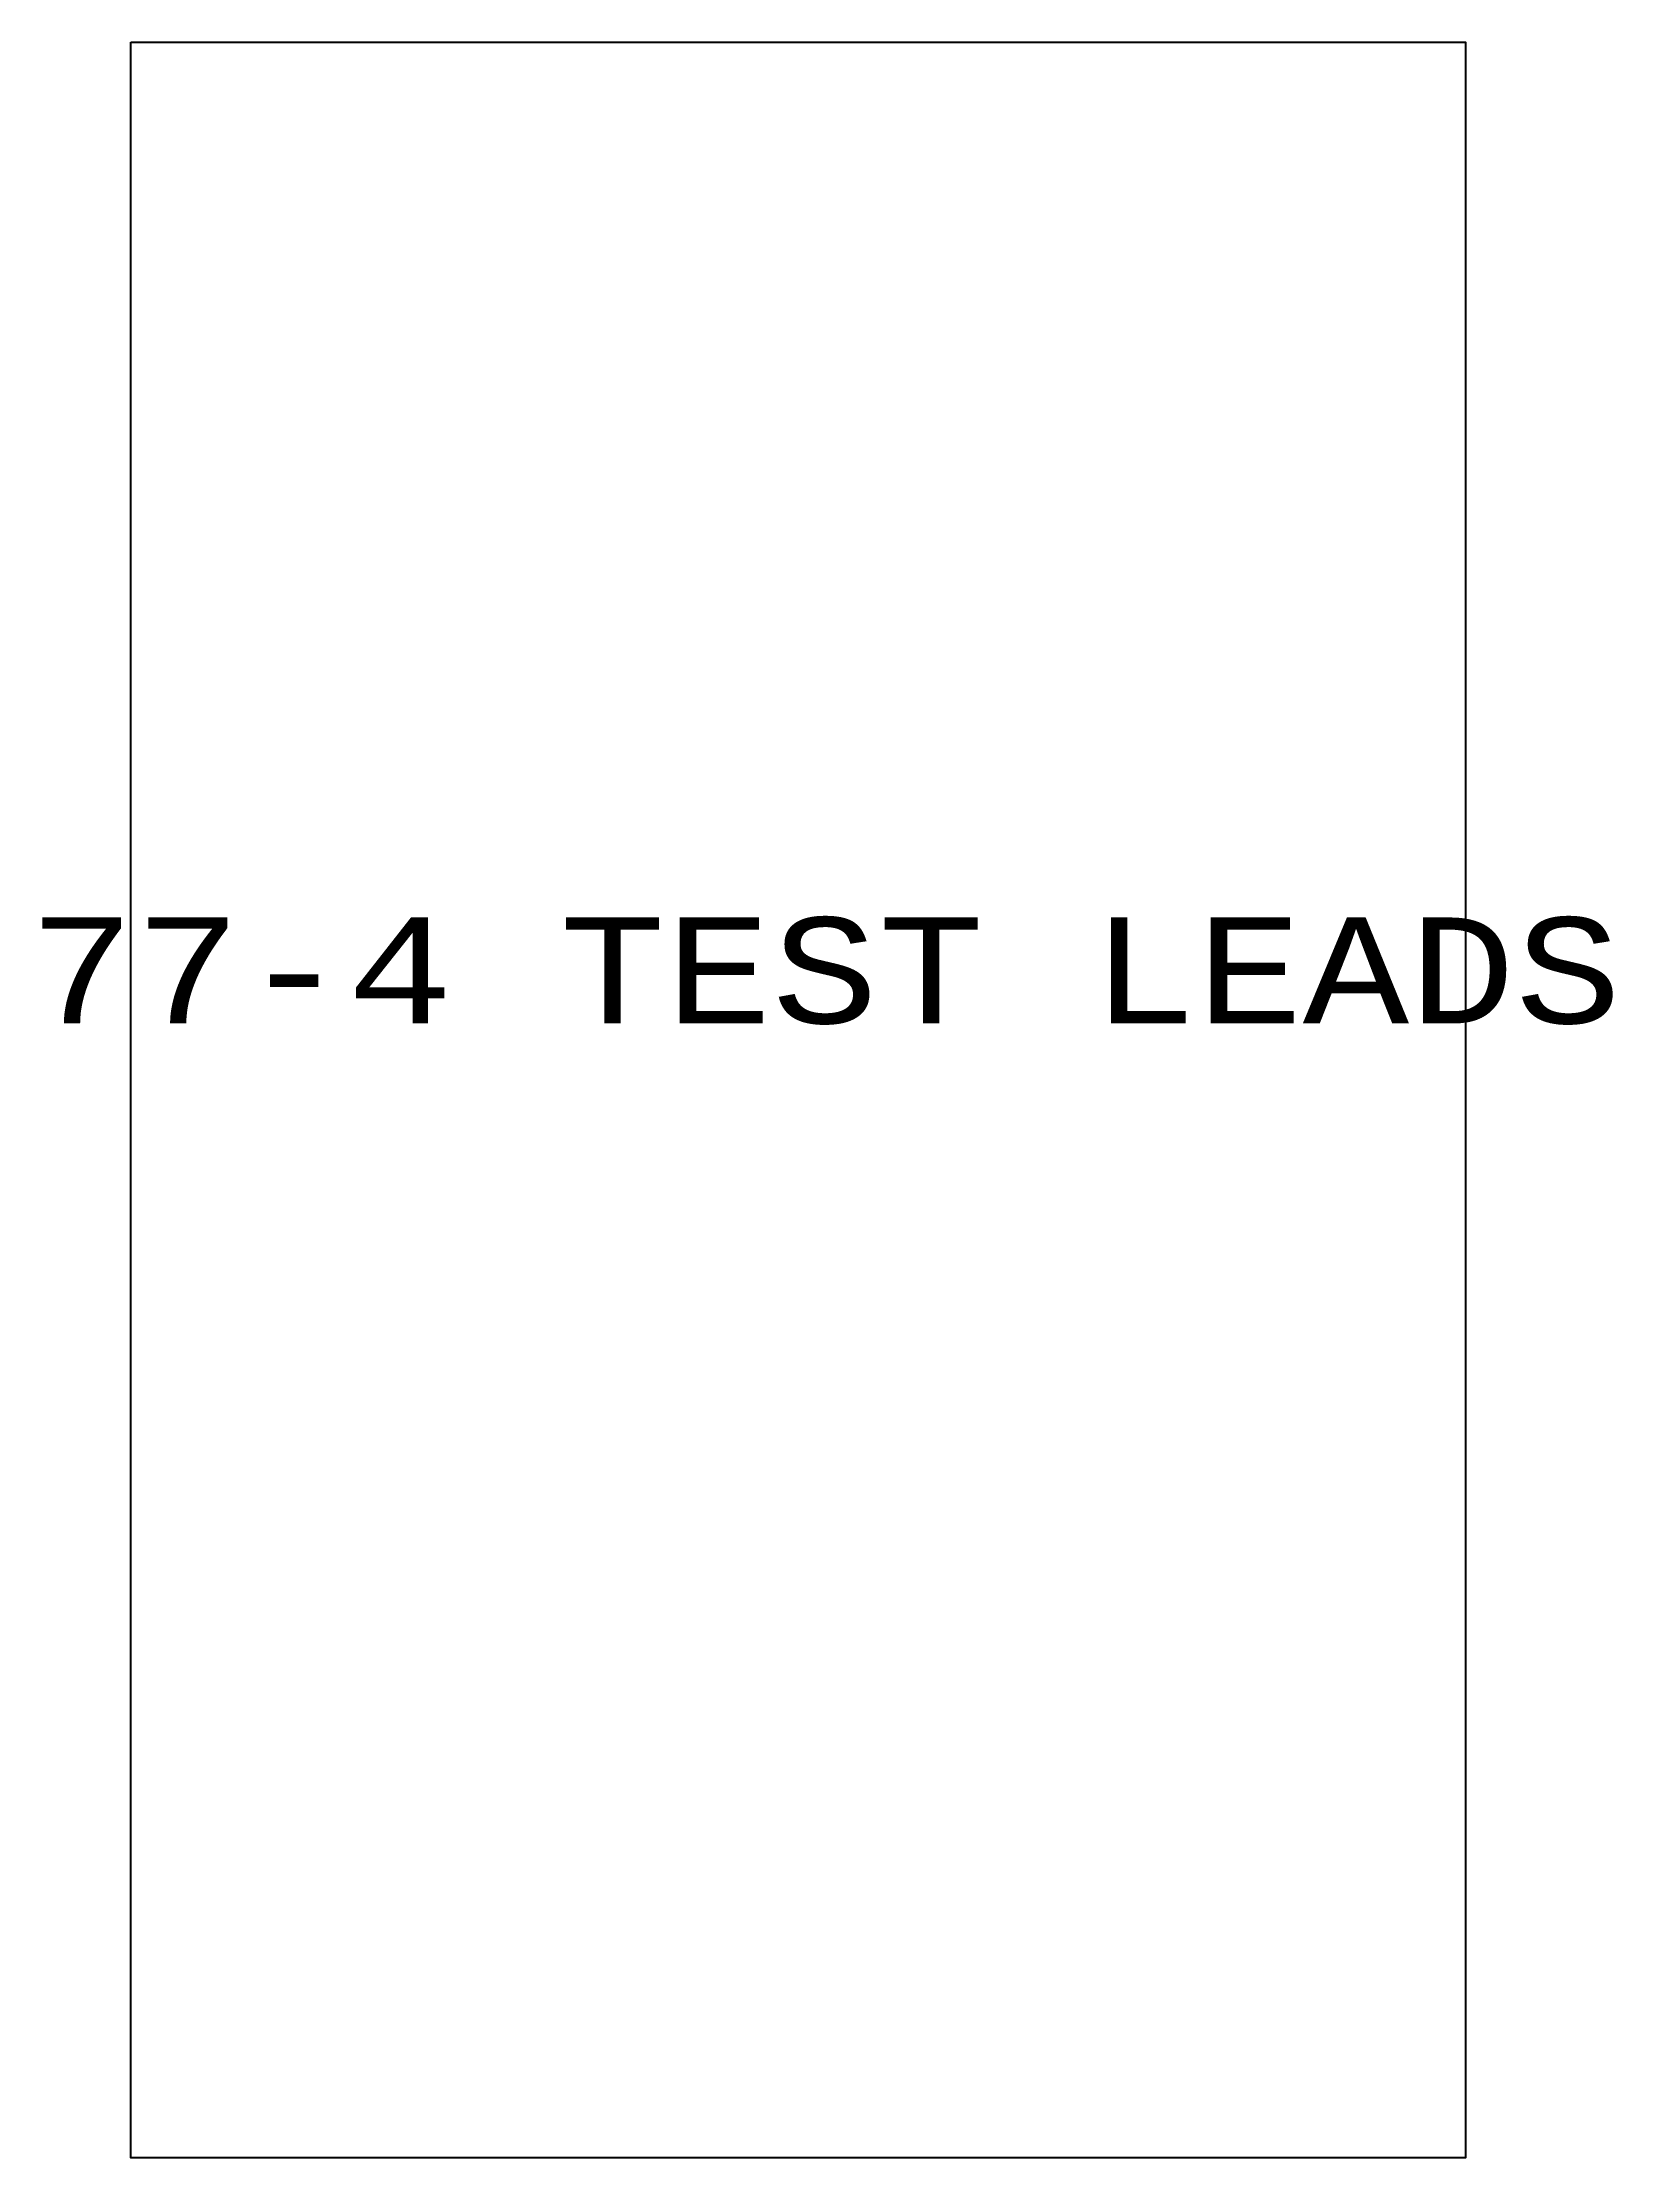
# Model space of a CAD drawing. Header units: inches. Extents: x 23.08 to 26.05, y 5.33 to 9.32.
import ezdxf

# ---------------------------------------------------------------- set-up
doc = ezdxf.new("R2010")
doc.units = ezdxf.units.IN
doc.header["$MEASUREMENT"] = 0
doc.layers.add('MTEXT', color=3, linetype='Continuous')
doc.styles.add('MTEXT', font='cour.ttf', dxfattribs={"height": 0.2})

msp = doc.modelspace()

# ---------------------------------------------------------------- linework, layer by layer
msp.add_lwpolyline([(23.2493, 9.3211), (25.7691, 9.3211), (25.7691, 5.3278), (23.2493, 5.3278)], close=True)

# ---------------------------------------------------------------- texts
at = {"layer": 'MTEXT', "insert": (24.5599, 7.5676), "char_height": 0.2, "attachment_point": 5, "style": 'MTEXT'}
msp.add_mtext('77-4 TEST LEADS', dxfattribs=at)

doc.saveas('drawing.dxf')
